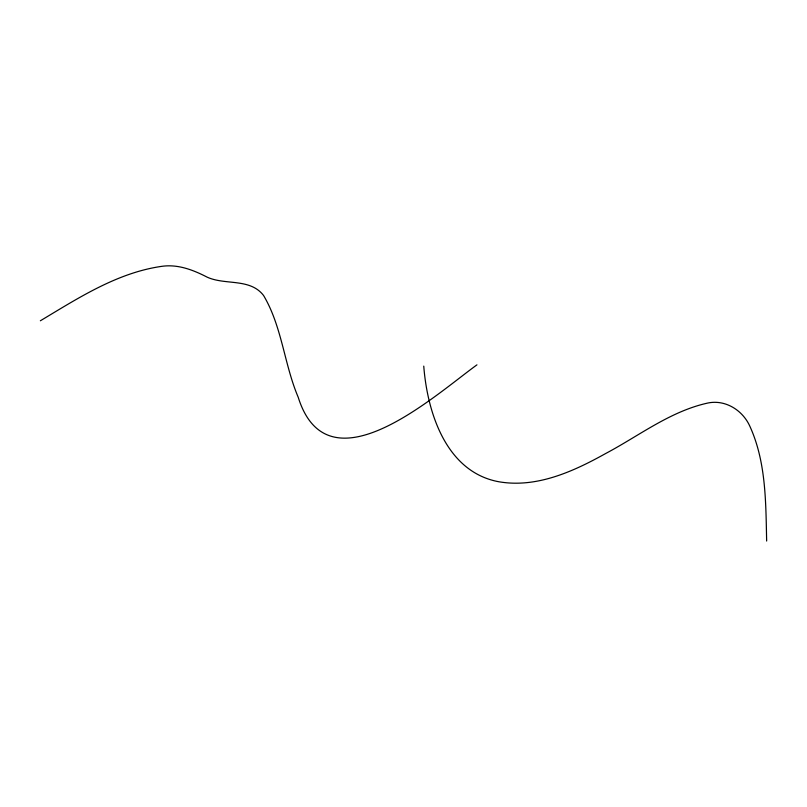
<?xml version="1.0" encoding="UTF-8"?>
<svg xmlns="http://www.w3.org/2000/svg" width="807" height="807" viewBox="0 0 807 807"><rect width="100%" height="100%" fill="white"/><g stroke="black" fill="none" stroke-linecap="round" stroke-linejoin="round"><path stroke-width="1.21" d="M476.947 364.845C435.034 395.087 328.116 492.774 298.207 397.246C284.165 364.219 282.036 326.553 263.566 295.483C250.029 277.88 225.244 285.446 207.137 277.144C193.216 269.952 177.933 264.05 161.935 266.32C117.257 272.615 78.299 298.076 40.35 320.783M423.756 366.116C427.327 412.548 446.14 471.792 498.464 481.688C536.393 488.406 573.263 471.56 605.613 453.544C639.194 435.76 670.415 411.116 708.183 402.955C725.614 399.515 742.581 410.299 749.753 426.025C766.186 461.836 765.782 502.438 766.65 541.043"/></g></svg>
